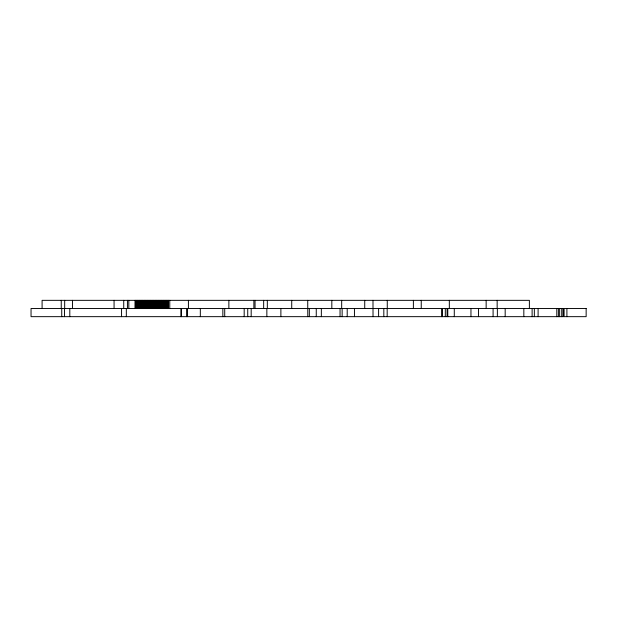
<?xml version="1.0" encoding="UTF-8"?>
<svg xmlns="http://www.w3.org/2000/svg" width="617" height="617" viewBox="0 0 617 617"><rect width="100%" height="100%" fill="white"/><g stroke="black" fill="none" stroke-linecap="round" stroke-linejoin="round"><path stroke-width="0.93" d="M566.907 308.5L566.907 316.66M563.128 308.5L563.128 316.66M561.732 308.5L561.732 316.66M559.642 308.5L559.642 316.66M558.408 308.5L558.408 316.66M556.796 308.5L556.796 316.66M538.101 308.5L538.101 316.66M534.345 308.5L534.345 316.66M532.116 308.5L532.116 316.66M529.378 308.5L529.378 300.34L42.095 300.34L42.095 308.5M523.833 308.5L523.833 316.66M505.176 308.5L505.176 316.66M497.371 308.5L497.371 316.66M497.155 300.34L497.155 308.5M493.091 308.5L493.091 316.66M486.15 300.34L486.15 308.5M478.514 308.5L478.514 316.66M470.956 308.5L470.956 316.66M454.282 308.5L454.282 316.66M449.33 300.34L449.33 308.5M447.78 308.5L447.78 316.66M447.086 308.5L447.086 316.66M445.312 308.5L445.312 316.66M442.296 308.5L442.296 316.66M441.749 308.5L441.749 316.66M421.241 300.34L421.241 308.5M413.382 300.34L413.382 308.5M387.268 300.34L387.268 308.5M387.175 308.5L387.175 316.66M383.82 308.5L383.82 316.66M378.599 308.5L378.599 316.66M372.992 300.34L373.023 316.66M364.732 300.34L364.732 308.5M354.451 308.5L354.451 316.66M347.209 308.5L347.209 316.66M342.142 308.5L342.142 316.66M341.679 300.34L341.679 308.5M340.052 308.5L340.052 316.66M331.823 300.34L331.823 308.5M321.349 308.5L321.349 316.66M316.259 308.5L316.259 316.66M309.341 308.5L309.341 316.66M307.721 300.34L307.798 316.66M291.725 300.34L291.725 308.5M280.882 308.5L280.882 316.66M267.323 300.34L267.323 308.5M266.853 308.5L266.853 316.66M263.66 300.34L263.66 308.5M255.045 300.34L255.045 308.5M253.872 300.34L253.872 308.5M251.181 308.5L251.181 316.66M247.733 308.5L247.733 316.66M244.178 308.5L244.178 316.66M228.868 300.34L228.868 308.5M224.719 308.5L224.719 316.66M222.845 308.5L222.845 316.66M200.324 308.5L200.324 316.66M188.416 300.34L188.416 308.5M187.545 308.5L187.545 316.66M186.596 308.5L186.596 316.66M181.437 308.5L181.437 316.66M180.897 308.5L180.897 316.66M169.775 300.34L169.775 308.5M168.495 300.34L168.495 308.5M168.063 300.34L168.063 308.5M167.384 300.34L167.384 308.5M166.706 300.34L166.706 308.5M166.012 300.34L166.012 308.5M165.317 300.34L165.317 308.5M164.623 300.34L164.623 308.5M163.921 300.34L163.921 308.5M163.212 300.34L163.212 308.5M162.51 300.34L162.51 308.5M161.793 300.34L161.793 308.5M161.076 300.34L161.076 308.5M160.358 300.34L160.358 308.5M159.641 300.34L159.641 308.5M158.916 300.34L158.916 308.5M158.191 300.34L158.191 308.5M157.466 300.34L157.466 308.5M156.733 300.34L156.733 308.5M156.001 300.34L156.001 308.5M155.268 300.34L155.268 308.5M154.535 300.34L154.535 308.5M153.795 300.34L153.795 308.5M153.062 300.34L153.062 308.5M152.33 300.34L152.33 308.5M151.589 300.34L151.589 308.5M150.849 300.34L150.849 308.5M150.116 300.34L150.116 308.5M149.376 300.34L149.376 308.5M148.643 300.34L148.643 308.5M147.903 300.34L147.903 308.5M147.17 300.34L147.17 308.5M146.437 300.34L146.437 308.5M145.705 300.34L145.705 308.5M144.972 300.34L144.972 308.5M144.239 300.34L144.239 308.5M143.514 300.34L143.514 308.5M142.789 300.34L142.789 308.5M142.064 300.34L142.064 308.5M141.347 300.34L141.347 308.5M140.63 300.34L140.63 308.5M139.912 300.34L139.912 308.5M139.203 300.34L139.203 308.5M138.501 300.34L138.501 308.5M137.792 300.34L137.792 308.5M137.09 300.34L137.09 308.5M136.396 300.34L136.396 308.5M135.701 300.34L135.701 308.5M135.015 300.34L134.976 308.5M128.822 300.34L128.822 308.5M127.434 300.34L127.434 308.5M126.323 308.5L126.323 316.66M123.732 300.34L123.732 308.5M121.557 308.5L121.557 316.66M114.068 300.34L114.068 308.5M72.459 300.34L72.459 308.5M69.806 308.5L69.806 316.66M64.677 300.34L64.677 308.5M64.507 308.5L64.507 316.66M61.731 308.5L61.731 316.66M61.245 300.34L61.245 308.5M563.375 308.5L31.043 308.5L31.043 316.66L563.375 316.66L563.375 308.5M586.15 308.5L564.092 308.5L564.092 316.66L586.15 316.66L586.15 308.5"/></g></svg>
